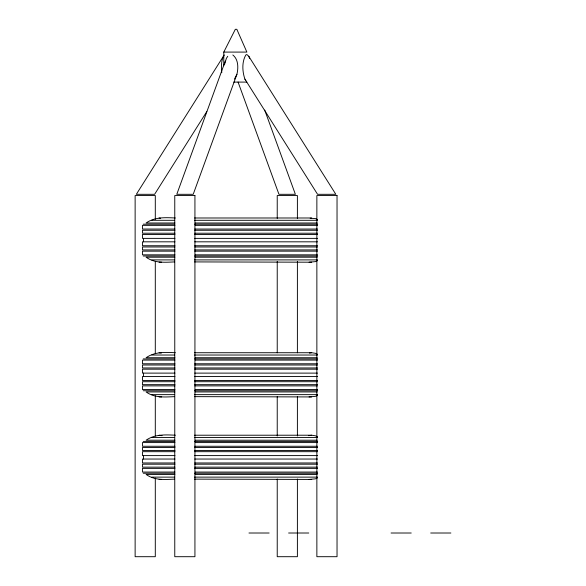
<?xml version="1.0" encoding="UTF-8"?>
<svg xmlns="http://www.w3.org/2000/svg" width="586" height="586" viewBox="0 0 586 586"><rect width="100%" height="100%" fill="white"/><g stroke="black" fill="none" stroke-linecap="round" stroke-linejoin="round"><path stroke-width="0.88" d="M224.614 64.292L226.357 58.388L227.749 56.293M225.288 61.112L176.782 194.31L193.212 194.31L236.92 74.29C238.436 67.888 238.48 59.413 232.847 54.974M224.328 54.974C220.915 60.094 221.332 66.819 221.779 72.701M236.92 74.29L234.466 79.11M223.786 52.088L235.33 29.3L236.832 29.3L246.874 52.088L223.786 52.088L223.786 65.727M223.391 56.293L136.333 194.31L154.609 194.31L206.785 111.582M174.877 222.988L146.082 222.988C154.785 216.937 165.208 217.479 175.353 217.992M317.539 260.587L315.436 261.62L309.078 262.206M174.877 357.724L146.082 357.724C154.785 351.673 165.208 352.208 175.353 352.728M174.877 440.211L146.082 440.211C154.785 434.16 165.208 434.702 175.353 435.215M317.539 395.323L315.436 396.348L309.078 396.934M317.539 477.81L315.436 478.843L309.078 479.429M310.177 218.226L315.436 218.578L317.539 219.611M174.877 257.21L146.082 257.21C154.579 263.304 164.659 262.338 174.555 261.913M309.423 353.08L311.679 352.728L315.436 353.314L317.539 354.34M174.877 391.939L146.082 391.939C154.579 398.033 164.659 397.074 174.555 396.641M308.675 435.684L311.679 435.215L315.436 435.801L317.539 436.834M174.877 474.433L146.082 474.433C154.579 480.527 164.659 479.56 174.555 479.136M233.726 82.091L246.874 82.091M194.581 217.992L311.679 217.992M151.803 220.299L174.511 220.299M194.464 220.299L317.517 220.299M195.211 222.988L317.158 222.988M143.24 224.174L174.767 224.174M194.64 224.174L317.671 224.174M174.928 225.361L142.471 225.361L142.471 229.045L174.943 229.045M195.197 225.361L317.509 225.361M194.757 229.045L317.509 229.045M174.943 230.276L142.471 230.276L142.471 233.221L174.943 233.221M194.757 230.276L317.509 230.276M194.757 233.221L317.509 233.221M174.943 234.451L142.471 234.451L142.471 238.377L174.943 238.377M194.757 234.451L317.509 234.451M194.757 238.377L317.509 238.377M174.943 241.82L142.471 241.82L142.471 245.746L174.943 245.746M194.757 241.82L317.509 241.82M194.757 245.746L317.509 245.746M174.943 246.977L142.471 246.977L142.471 249.922L174.943 249.922M194.757 246.977L317.509 246.977M194.757 249.922L317.509 249.922M174.943 251.152L142.471 251.152L142.471 254.837L174.928 254.837M194.757 251.152L317.509 251.152M195.197 254.837L317.509 254.837M143.24 256.023L174.767 256.023M194.64 256.023L317.671 256.023M195.211 257.21L317.158 257.21M151.803 259.898L174.511 259.898M194.464 259.898L317.517 259.898M194.53 261.913L311.679 262.206M159.062 262.206L161.663 262.206M194.581 352.728L311.679 352.728M151.803 355.028L174.511 355.028M194.464 355.028L317.517 355.028M195.211 357.724L317.158 357.724M143.24 358.91L174.767 358.91M194.64 358.91L317.671 358.91M174.928 360.097L142.471 360.097L142.471 363.781L174.943 363.781M195.197 360.097L317.509 360.097M194.757 363.781L317.509 363.781M174.943 365.005L142.471 365.005L142.471 367.957L174.943 367.957M194.757 365.005L317.509 365.005M194.757 367.957L317.509 367.957M174.943 369.18L142.471 369.18L142.471 373.114L174.943 373.114M194.757 369.18L317.509 369.18M194.757 373.114L317.509 373.114M174.943 376.549L142.471 376.549L142.471 380.482L174.943 380.482M194.757 376.549L317.509 376.549M194.757 380.482L317.509 380.482M174.943 381.706L142.471 381.706L142.471 384.658L174.943 384.658M194.757 381.706L317.509 381.706M194.757 384.658L317.509 384.658M174.943 385.881L142.471 385.881L142.471 389.565L174.928 389.565M194.757 385.881L317.509 385.881M195.197 389.565L317.509 389.565M143.24 390.752L174.767 390.752M194.64 390.752L317.671 390.752M195.211 391.939L317.158 391.939M151.803 394.634L174.511 394.634M194.464 394.634L317.517 394.634M194.53 396.641L311.679 396.934M159.062 396.934L161.663 396.934M194.581 435.215L311.679 435.215M151.803 437.515L174.511 437.515M194.464 437.515L317.517 437.515M195.211 440.211L317.158 440.211M143.24 441.397L174.767 441.397M194.64 441.397L317.671 441.397M174.928 442.584L142.471 442.584L142.471 446.268L174.943 446.268M195.197 442.584L317.509 442.584M194.757 446.268L317.509 446.268M174.943 447.499L142.471 447.499L142.471 450.444L174.943 450.444M194.757 447.499L317.509 447.499M194.757 450.444L317.509 450.444M174.943 451.674L142.471 451.674L142.471 455.6L174.943 455.6M194.757 451.674L317.509 451.674M194.757 455.6L317.509 455.6M174.943 459.043L142.471 459.043L142.471 462.969L174.943 462.969M194.757 459.043L317.509 459.043M194.757 462.969L317.509 462.969M174.943 464.2L142.471 464.2L142.471 467.145L174.943 467.145M194.757 464.2L317.509 464.2M194.757 467.145L317.509 467.145M174.943 468.375L142.471 468.375L142.471 472.06L174.928 472.06M194.757 468.375L317.509 468.375M195.197 472.06L317.509 472.06M143.24 473.246L174.767 473.246M194.64 473.246L317.671 473.246M195.211 474.433L317.158 474.433M151.803 477.121L174.511 477.121M194.464 477.121L317.517 477.121M194.53 479.136L311.679 479.429M159.062 479.429L161.663 479.429M248.969 533.011L269.135 533.011M288.605 533.011L308.771 533.011M391.067 533.011L411.233 533.011M430.703 533.011L450.868 533.011M159.062 217.992L160.564 218.226M159.062 352.728L161.318 353.08M159.062 435.215L162.066 435.684M248.772 56.293L246.831 54.527L245.827 54.974C241.725 62.109 242.318 71.514 244.897 79.11L317.561 194.31L335.829 194.31L248.772 56.293L249.577 58.388M244.897 79.11L245.827 80.428M264.711 110.095L295.381 194.31L278.951 194.31L238.048 82.003M297.395 218.41L297.395 195.556L277.229 195.556L277.229 218.41M297.395 261.385L297.395 352.809M297.395 396.7L297.395 436.013M297.395 478.982L297.395 556.7L277.229 556.7L277.229 478.982M277.229 261.385L277.229 352.809M277.229 396.7L277.229 436.013M155.297 219.325L155.297 195.556L135.132 195.556L135.132 556.7L155.297 556.7L155.297 478.073M155.297 261.385L155.297 353.724M155.297 395.784L155.297 436.013M143.511 238.377L143.511 241.82M143.511 373.114L143.511 376.549M143.511 455.6L143.511 459.043M194.933 195.556L174.767 195.556L174.767 556.7L194.933 556.7L194.933 195.556M337.031 195.556L316.865 195.556L316.865 556.7L337.031 556.7L337.031 195.556"/></g></svg>
